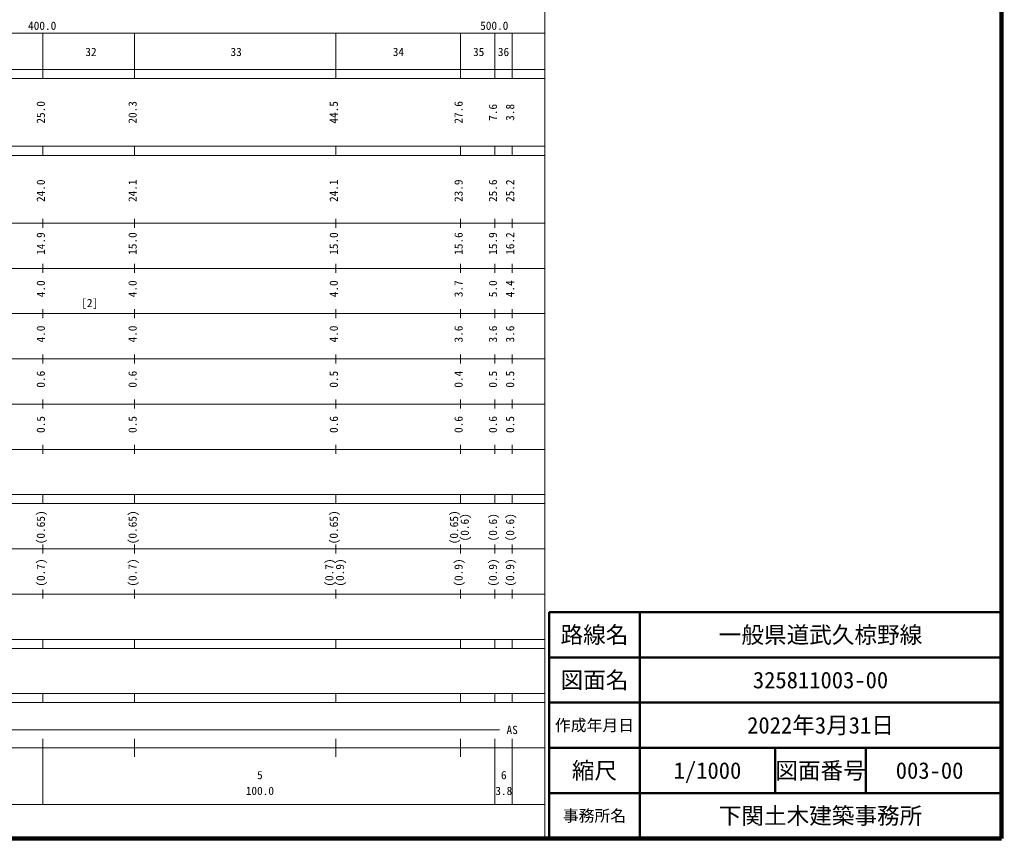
# Model space of a CAD drawing. Units: millimetres, scale not verified. Extents: x 40000 to 680000, y 20000 to 380000.
# Drawn here: x 462862 to 680000, y 20000 to 201002 of the extents above; entities that cross this region are included whole.
import ezdxf
from ezdxf.enums import TextEntityAlignment as Align

# ---------------------------------------------------------------- set-up
doc = ezdxf.new("R2010")
doc.units = ezdxf.units.MM
doc.header["$LTSCALE"] = 1000
for name, color, linetype, lineweight in [('M-TTL', 2, 'Continuous', 140), ('M-TTL-BAND', 7, 'Continuous', 13), ('M-TTL-FRAM', 2, 'Continuous', 50), ('M-TTL-LINE', 7, 'Continuous', 50)]:
    doc.layers.add(name, color=color, linetype=linetype, lineweight=lineweight)
doc.layers.add('M-TTL-TXT', color=7, linetype='Continuous')
doc.styles.add('ＭＳ ゴシック', font='')
doc.styles.get('ＭＳ ゴシック').set_extended_font_data('MS Gothic')

msp = doc.modelspace()

# ---------------------------------------------------------------- linework, layer by layer
at = {"layer": 'M-TTL'}
for p, q in [((680000, 20000), (680000, 380000)), ((40000, 20000), (680000, 20000))]:
    msp.add_line(p, q, dxfattribs=at)
at = {"layer": 'M-TTL-BAND'}
for p, q in [((579000, 20000), (579000, 370000)), ((68000, 198000), (579000, 198000)), ((468000, 188000), (468000, 198000)), ((488300, 188000), (488300, 198000)), ((532800, 188000), (532800, 198000)), ((560400, 188000), (560400, 198000)), ((568000, 188000), (568000, 198000)), ((571800, 188000), (571800, 198000)), ((40000, 190000), (579000, 190000)), ((40000, 188000), (579000, 188000)), ((40000, 173000), (579000, 173000)), ((468000, 171000), (468000, 173000)), ((488300, 171000), (488300, 173000)), ((532800, 171000), (532800, 173000)), ((560400, 171000), (560400, 173000)), ((568000, 171000), (568000, 173000)), ((571800, 171000), (571800, 173000)), ((40000, 171000), (579000, 171000)), ((468000, 155000), (468000, 157000)), ((488300, 155000), (488300, 157000)), ((532800, 155000), (532800, 157000)), ((560400, 155000), (560400, 157000)), ((568000, 155000), (568000, 157000)), ((571800, 155000), (571800, 157000)), ((40000, 156000), (579000, 156000)), ((46000, 146000), (579000, 146000)), ((468000, 145000), (468000, 147000)), ((488300, 145000), (488300, 147000)), ((532800, 145000), (532800, 147000)), ((560400, 145000), (560400, 147000)), ((568000, 145000), (568000, 147000)), ((571800, 145000), (571800, 147000)), ((468000, 135000), (468000, 137000)), ((488300, 135000), (488300, 137000)), ((532800, 135000), (532800, 137000)), ((560400, 135000), (560400, 137000)), ((568000, 135000), (568000, 137000)), ((571800, 135000), (571800, 137000)), ((52000, 136000), (579000, 136000)), ((46000, 126000), (579000, 126000)), ((468000, 125000), (468000, 127000)), ((488300, 125000), (488300, 127000)), ((532800, 125000), (532800, 127000)), ((560400, 125000), (560400, 127000)), ((568000, 125000), (568000, 127000)), ((571800, 125000), (571800, 127000)), ((52000, 116000), (579000, 116000)), ((468000, 115000), (468000, 117000)), ((488300, 115000), (488300, 117000)), ((532800, 115000), (532800, 117000)), ((560400, 115000), (560400, 117000)), ((568000, 115000), (568000, 117000)), ((571800, 115000), (571800, 117000)), ((468000, 105000), (468000, 107000)), ((488300, 105000), (488300, 107000)), ((532800, 105000), (532800, 107000)), ((560400, 105000), (560400, 107000)), ((568000, 105000), (568000, 107000)), ((571800, 105000), (571800, 107000)), ((46000, 106000), (579000, 106000)), ((40000, 96000), (579000, 96000)), ((468000, 94000), (468000, 96000)), ((488300, 94000), (488300, 96000)), ((532800, 94000), (532800, 96000)), ((560400, 94000), (560400, 96000)), ((568000, 94000), (568000, 96000)), ((571800, 94000), (571800, 96000)), ((40000, 94000), (579000, 94000)), ((468000, 83000), (468000, 85000)), ((488300, 83000), (488300, 85000)), ((532800, 83000), (532800, 85000)), ((560400, 83000), (560400, 85000)), ((568000, 83000), (568000, 85000)), ((571800, 83000), (571800, 85000)), ((49000, 84000), (579000, 84000)), ((40000, 74000), (579000, 74000)), ((468000, 73000), (468000, 75000)), ((488300, 73000), (488300, 75000)), ((532800, 73000), (532800, 75000)), ((560400, 73000), (560400, 75000)), ((568000, 73000), (568000, 75000)), ((571800, 73000), (571800, 75000)), ((40000, 64000), (579000, 64000)), ((468000, 62000), (468000, 64000)), ((488300, 62000), (488300, 64000)), ((532800, 62000), (532800, 64000)), ((560400, 62000), (560400, 64000)), ((568000, 62000), (568000, 64000)), ((571800, 62000), (571800, 64000)), ((40000, 62000), (579000, 62000)), ((40000, 52000), (579000, 52000)), ((40000, 50000), (579000, 50000)), ((468000, 50000), (468000, 52000)), ((488300, 50000), (488300, 52000)), ((532800, 50000), (532800, 52000)), ((560400, 50000), (560400, 52000)), ((568000, 50000), (568000, 52000)), ((571800, 50000), (571800, 52000)), ((71000, 44000), (569015, 44000)), ((468000, 27500), (468000, 42000)), ((488300, 38000), (488300, 42000)), ((532800, 38000), (532800, 42000)), ((560400, 38000), (560400, 42000)), ((568000, 27500), (568000, 42000)), ((571800, 27500), (571800, 42000)), ((40000, 40000), (579000, 40000)), ((68000, 27500), (579000, 27500))]:
    msp.add_line(p, q, dxfattribs=at)
at = {"layer": 'M-TTL-FRAM'}
for p, q in [((680000, 70000), (580000, 70000)), ((580000, 70000), (580000, 20000))]:
    msp.add_line(p, q, dxfattribs=at)
at = {"layer": 'M-TTL-LINE'}
for p, q in [((600000, 70000), (600000, 20000)), ((680000, 60000), (580000, 60000)), ((680000, 50000), (580000, 50000)), ((680000, 40000), (580000, 40000)), ((630000, 40000), (630000, 30000)), ((650000, 40000), (650000, 30000)), ((680000, 30000), (580000, 30000))]:
    msp.add_line(p, q, dxfattribs=at)

# ---------------------------------------------------------------- texts
at = {"layer": 'M-TTL-BAND', "style": 'ＭＳ ゴシック'}
for s, p in [('400.0', (467844, 198195)), ('500.0', (567844, 198195)), ('32', (478638, 192405)), ('33', (510758, 192405)), ('34', (546644, 192405)), ('35', (564390, 192405)), ('36', (569887, 192405)), ('[2]', (478356, 136889)), ('AS', (571800, 42500)), ('5', (516000, 32523)), ('6', (569946, 32523)), ('100.0', (516000, 29033)), ('3.8', (569946, 29033))]:
    msp.add_text(s, height=1833, dxfattribs=at).set_placement(p, align=Align.BOTTOM_CENTER)
for s, p in [('25.0', (469000, 180500)), ('20.3', (489300, 180500)), ('44.5', (533800, 180500)), ('27.6', (561400, 180500)), ('7.6', (569000, 180500)), ('3.8', (572800, 180500)), ('24.0', (469000, 163174)), ('24.1', (489300, 163174)), ('24.1', (533800, 163174)), ('23.9', (561400, 163174)), ('25.6', (569000, 163174)), ('25.2', (572800, 163174)), ('14.9', (469000, 151500)), ('15.0', (489300, 151500)), ('15.0', (533800, 151500)), ('15.6', (561400, 151500)), ('15.9', (569000, 151500)), ('16.2', (572800, 151500)), ('4.0', (469000, 141500)), ('4.0', (489300, 141500)), ('4.0', (533800, 141500)), ('3.7', (561400, 141500)), ('5.0', (569000, 141500)), ('4.4', (572800, 141500)), ('4.0', (469000, 131500)), ('4.0', (489300, 131500)), ('4.0', (533800, 131500)), ('3.6', (561400, 131500)), ('3.6', (569000, 131500)), ('3.6', (572800, 131500)), ('0.6', (469000, 121500)), ('0.6', (489300, 121500)), ('0.5', (533800, 121500)), ('0.4', (561400, 121500)), ('0.5', (569000, 121500)), ('0.5', (572800, 121500)), ('0.5', (469000, 111500)), ('0.5', (489300, 111500)), ('0.6', (533800, 111500)), ('0.6', (561400, 111500)), ('0.6', (569000, 111500)), ('0.5', (572800, 111500)), ('(0.65)', (469000, 88764)), ('(0.65)', (489300, 88764)), ('(0.65)', (533800, 88764)), ('(0.65)', (560400, 88764)), ('(0.6)', (562770, 88764)), ('(0.6)', (569000, 88764)), ('(0.6)', (572800, 88764)), ('(0.7)', (469000, 78764)), ('(0.7)', (489300, 78764)), ('(0.7)', (532800, 78764)), ('(0.9)', (535170, 78764)), ('(0.9)', (561400, 78764)), ('(0.9)', (569000, 78764)), ('(0.9)', (572800, 78764))]:
    msp.add_text(s, height=1833, rotation=90, dxfattribs=at).set_placement(p, align=Align.BOTTOM_CENTER)
at = {"layer": 'M-TTL-TXT', "style": 'ＭＳ ゴシック'}
for s, height, p in [('路線名', 3666, (590000, 65000)), ('路線名', 3666, (590000, 65000)), ('一般県道武久椋野線', 3666, (640000, 65000)), ('図面名', 3666, (590000, 55000)), ('図面名', 3666, (590000, 55000)), ('325811003-00', 3666, (640000, 55000)), ('作成年月日', 2566, (590000, 45000)), ('作成年月日', 2566, (590000, 45000)), ('2022年3月31日', 3666, (640000, 45000)), ('縮尺', 3666, (590000, 35000)), ('縮尺', 3666, (590000, 35000)), ('1/1000', 3666, (615000, 35000)), ('図面番号', 3666, (640000, 35000)), ('図面番号', 3666, (640000, 35000)), ('003-00', 3666, (664125, 35000)), ('事務所名', 2566, (590000, 25000)), ('事務所名', 2566, (590000, 25000)), ('下関土木建築事務所', 3666, (640000, 25000))]:
    msp.add_text(s, height=height, dxfattribs=at).set_placement(p, align=Align.MIDDLE_CENTER)

doc.saveas('drawing.dxf')
